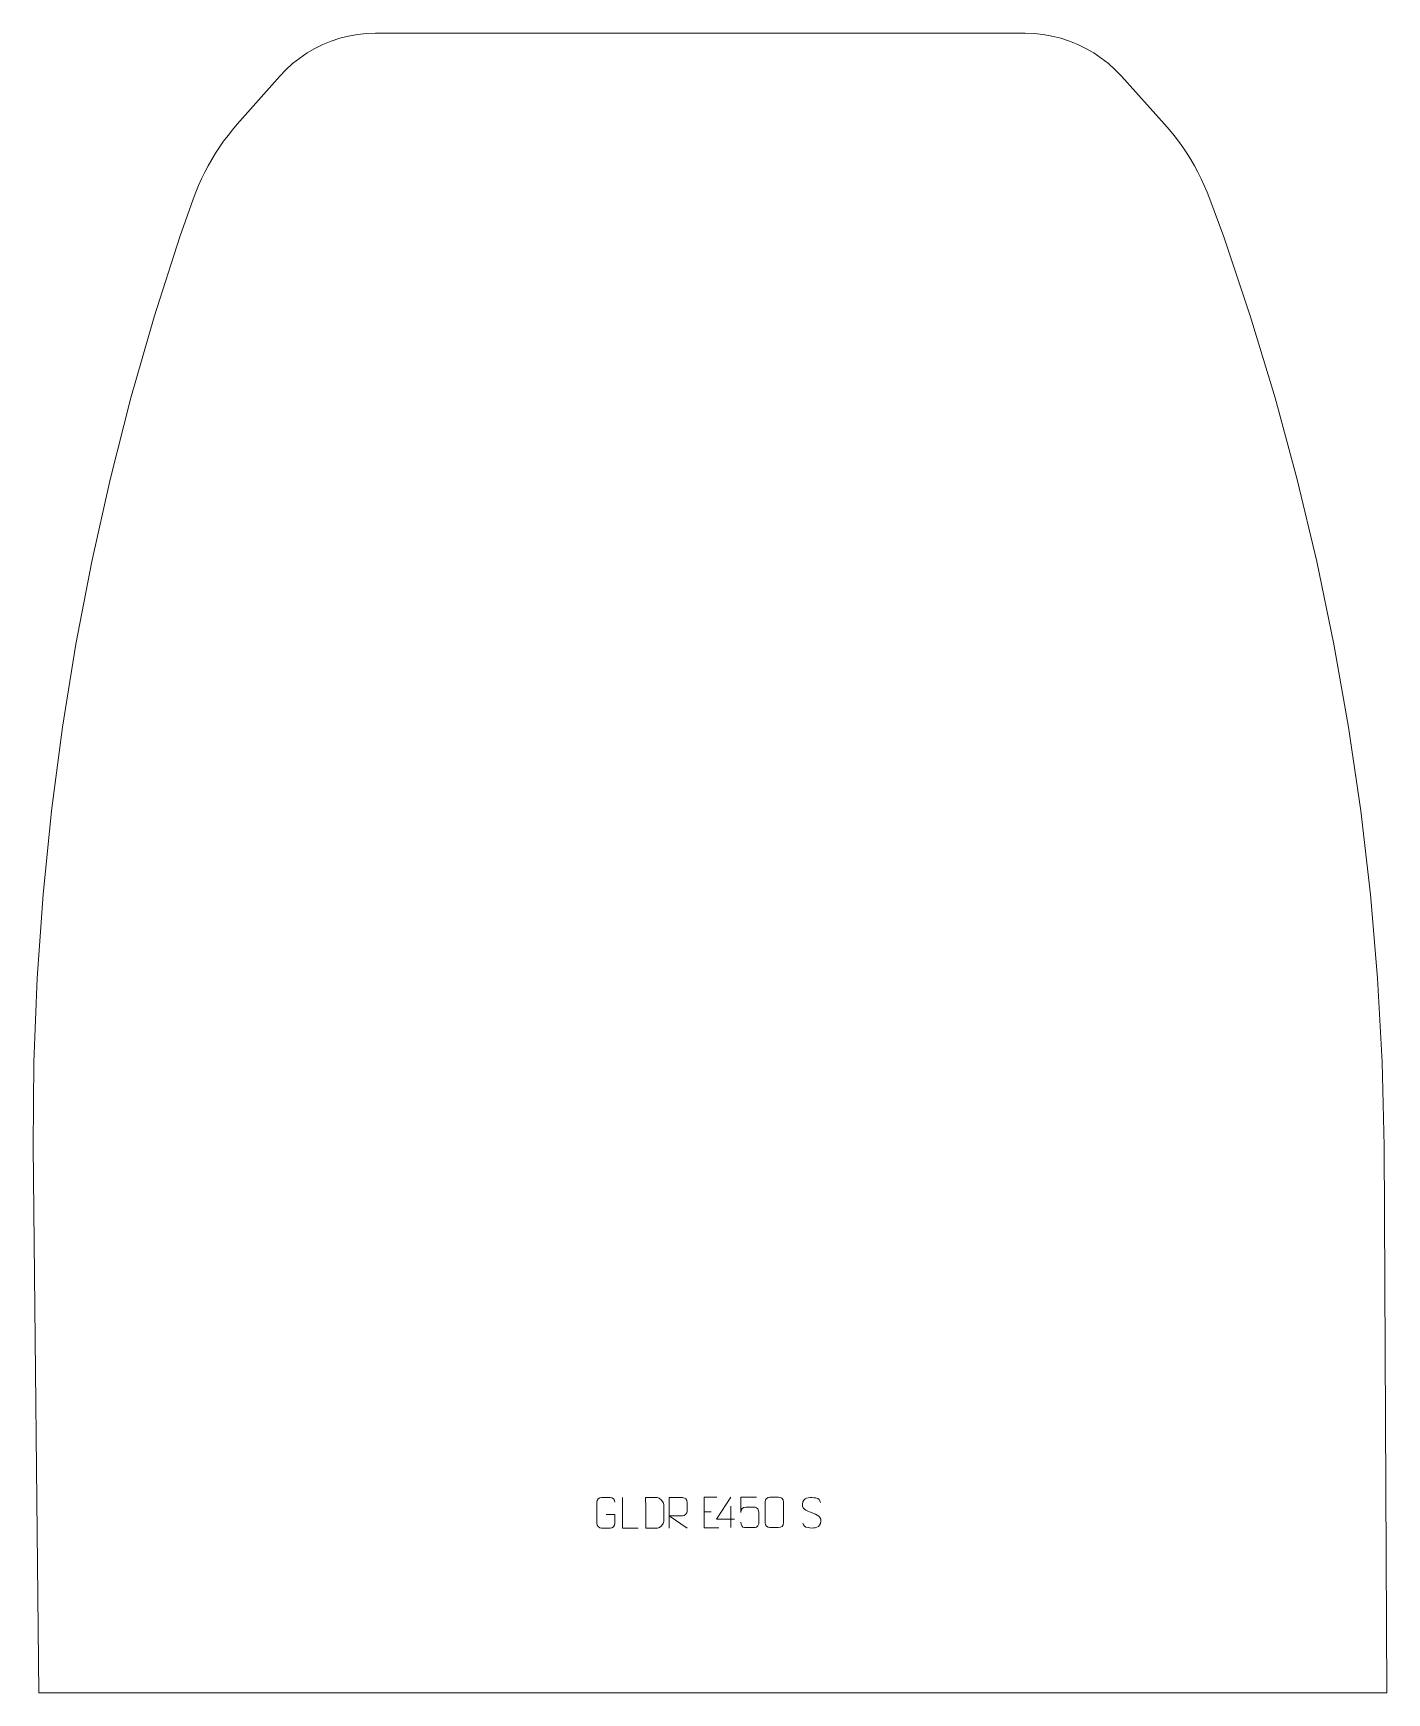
# Model space of a CAD drawing. Header units: millimetres. Extents: x -545 to 563, y 492 to 1850.
import ezdxf

# ---------------------------------------------------------------- set-up
doc = ezdxf.new("R2010")
doc.units = ezdxf.units.MM
doc.header["$MEASUREMENT"] = 0
doc.layers.add('layer 1', color=7, linetype='Continuous')

msp = doc.modelspace()

# ---------------------------------------------------------------- linework, layer by layer
at = {"layer": 'layer 1', "color": 242, "lineweight": 9}
msp.add_open_spline([(561.012, 939.481), (561.012, 939.481), (563.2027, 492.1441), (563.2027, 492.1441), (563.2027, 492.1441), (563.2027, 492.1441), (-540.0465, 492.1441), (-540.0465, 492.1441), (-540.0465, 492.1441), (-540.0465, 492.1441), (-544.5985, 939.481), (-544.5985, 939.481), (-544.5985, 939.481), (-544.5985, 939.481), (-543.9412, 1008.1926), (-543.9412, 1008.1926), (-543.9412, 1008.1926), (-543.9412, 1008.1926), (-541.2223, 1076.8756), (-541.2223, 1076.8756), (-541.2223, 1076.8756), (-541.2223, 1076.8756), (-536.4359, 1145.4694), (-536.4359, 1145.4694), (-536.4359, 1145.4694), (-536.4359, 1145.4694), (-529.5889, 1213.9122), (-529.5889, 1213.9122), (-529.5889, 1213.9122), (-529.5889, 1213.9122), (-520.685, 1282.1378), (-520.685, 1282.1378), (-520.685, 1282.1378), (-520.685, 1282.1378), (-509.7278, 1350.0897), (-509.7278, 1350.0897), (-509.7278, 1350.0897), (-509.7278, 1350.0897), (-496.7269, 1417.7012), (-496.7269, 1417.7012), (-496.7269, 1417.7012), (-496.7269, 1417.7012), (-481.6935, 1484.9138), (-481.6935, 1484.9138), (-481.6935, 1484.9138), (-481.6935, 1484.9138), (-464.6367, 1551.6628), (-464.6367, 1551.6628), (-464.6367, 1551.6628), (-464.6367, 1551.6628), (-445.5731, 1617.8864), (-445.5731, 1617.8864), (-445.5731, 1617.8864), (-445.5731, 1617.8864), (-424.5154, 1683.5264), (-424.5154, 1683.5264), (-424.5154, 1683.5264), (-424.5154, 1683.5264), (-413.5785, 1714.3864), (-413.5785, 1714.3864), (-413.5785, 1714.3864), (-413.5785, 1714.3864), (-411.498, 1719.9717), (-411.498, 1719.9717), (-411.498, 1719.9717), (-411.498, 1719.9717), (-409.2423, 1725.4857), (-409.2423, 1725.4857), (-409.2423, 1725.4857), (-409.2423, 1725.4857), (-406.8105, 1730.9226), (-406.8105, 1730.9226), (-406.8105, 1730.9226), (-406.8105, 1730.9226), (-404.2095, 1736.279), (-404.2095, 1736.279), (-404.2095, 1736.279), (-404.2095, 1736.279), (-401.4372, 1741.5481), (-401.4372, 1741.5481), (-401.4372, 1741.5481), (-401.4372, 1741.5481), (-398.5004, 1746.723), (-398.5004, 1746.723), (-398.5004, 1746.723), (-398.5004, 1746.723), (-395.3997, 1751.8019), (-395.3997, 1751.8019), (-395.3997, 1751.8019), (-395.3997, 1751.8019), (-392.1394, 1756.7765), (-392.1394, 1756.7765), (-392.1394, 1756.7765), (-392.1394, 1756.7765), (-388.722, 1761.642), (-388.722, 1761.642), (-388.722, 1761.642), (-388.722, 1761.642), (-385.1507, 1766.3959), (-385.1507, 1766.3959), (-385.1507, 1766.3959), (-385.1507, 1766.3959), (-381.4306, 1771.0319), (-381.4306, 1771.0319), (-381.4306, 1771.0319), (-381.4306, 1771.0319), (-377.563, 1775.5442), (-377.563, 1775.5442), (-377.563, 1775.5442), (-377.563, 1775.5442), (-342.7946, 1814.8307), (-342.7946, 1814.8307), (-342.7946, 1814.8307), (-342.7946, 1814.8307), (-337.7137, 1820.1803), (-337.7137, 1820.1803), (-337.7137, 1820.1803), (-337.7137, 1820.1803), (-332.2701, 1825.1563), (-332.2701, 1825.1563), (-332.2701, 1825.1563), (-332.2701, 1825.1563), (-326.4912, 1829.7341), (-326.4912, 1829.7341), (-326.4912, 1829.7341), (-326.4912, 1829.7341), (-320.4038, 1833.8943), (-320.4038, 1833.8943), (-320.4038, 1833.8943), (-320.4038, 1833.8943), (-314.0399, 1837.613), (-314.0399, 1837.613), (-314.0399, 1837.613), (-314.0399, 1837.613), (-307.4291, 1840.8747), (-307.4291, 1840.8747), (-307.4291, 1840.8747), (-307.4291, 1840.8747), (-300.6043, 1843.6606), (-300.6043, 1843.6606), (-300.6043, 1843.6606), (-300.6043, 1843.6606), (-293.6001, 1845.9604), (-293.6001, 1845.9604), (-293.6001, 1845.9604), (-293.6001, 1845.9604), (-286.447, 1847.7591), (-286.447, 1847.7591), (-286.447, 1847.7591), (-286.447, 1847.7591), (-279.1822, 1849.0514), (-279.1822, 1849.0514), (-279.1822, 1849.0514), (-279.1822, 1849.0514), (-271.8409, 1849.828), (-271.8409, 1849.828), (-271.8409, 1849.828), (-271.8409, 1849.828), (-264.4602, 1850.088), (-264.4602, 1850.088), (-264.4602, 1850.088), (-264.4602, 1850.088), (267.1524, 1850.088), (267.1524, 1850.088), (267.1524, 1850.088), (267.1524, 1850.088), (274.5384, 1849.828), (274.5384, 1849.828), (274.5384, 1849.828), (274.5384, 1849.828), (281.8899, 1849.0514), (281.8899, 1849.0514), (281.8899, 1849.0514), (281.8899, 1849.0514), (289.175, 1847.7591), (289.175, 1847.7591), (289.175, 1847.7591), (289.175, 1847.7591), (296.3539, 1845.9604), (296.3539, 1845.9604), (296.3539, 1845.9604), (296.3539, 1845.9604), (303.3945, 1843.6606), (303.3945, 1843.6606), (303.3945, 1843.6606), (303.3945, 1843.6606), (310.2619, 1840.8747), (310.2619, 1840.8747), (310.2619, 1840.8747), (310.2619, 1840.8747), (316.9203, 1837.613), (316.9203, 1837.613), (316.9203, 1837.613), (316.9203, 1837.613), (323.3409, 1833.8943), (323.3409, 1833.8943), (323.3409, 1833.8943), (323.3409, 1833.8943), (329.4899, 1829.7341), (329.4899, 1829.7341), (329.4899, 1829.7341), (329.4899, 1829.7341), (335.3372, 1825.1563), (335.3372, 1825.1563), (335.3372, 1825.1563), (335.3372, 1825.1563), (340.8561, 1820.1803), (340.8561, 1820.1803), (340.8561, 1820.1803), (340.8561, 1820.1803), (346.0189, 1814.8307), (346.0189, 1814.8307), (346.0189, 1814.8307), (346.0189, 1814.8307), (381.3796, 1775.5442), (381.3796, 1775.5442), (381.3796, 1775.5442), (381.3796, 1775.5442), (385.3137, 1771.0319), (385.3137, 1771.0319), (385.3137, 1771.0319), (385.3137, 1771.0319), (389.1042, 1766.3959), (389.1042, 1766.3959), (389.1042, 1766.3959), (389.1042, 1766.3959), (392.7477, 1761.642), (392.7477, 1761.642), (392.7477, 1761.642), (392.7477, 1761.642), (396.2389, 1756.7765), (396.2389, 1756.7765), (396.2389, 1756.7765), (396.2389, 1756.7765), (399.5739, 1751.8019), (399.5739, 1751.8019), (399.5739, 1751.8019), (399.5739, 1751.8019), (402.7502, 1746.723), (402.7502, 1746.723), (402.7502, 1746.723), (402.7502, 1746.723), (405.7656, 1741.5481), (405.7656, 1741.5481), (405.7656, 1741.5481), (405.7656, 1741.5481), (408.6164, 1736.279), (408.6164, 1736.279), (408.6164, 1736.279), (408.6164, 1736.279), (411.3, 1730.9226), (411.3, 1730.9226), (411.3, 1730.9226), (411.3, 1730.9226), (413.8118, 1725.4857), (413.8118, 1725.4857), (413.8118, 1725.4857), (413.8118, 1725.4857), (416.1513, 1719.9717), (416.1513, 1719.9717), (416.1513, 1719.9717), (416.1513, 1719.9717), (418.3158, 1714.3864), (418.3158, 1714.3864), (418.3158, 1714.3864), (418.3158, 1714.3864), (429.7169, 1683.5264), (429.7169, 1683.5264), (429.7169, 1683.5264), (429.7169, 1683.5264), (451.7648, 1617.8864), (451.7648, 1617.8864), (451.7648, 1617.8864), (451.7648, 1617.8864), (471.8266, 1551.6628), (471.8266, 1551.6628), (471.8266, 1551.6628), (471.8266, 1551.6628), (489.889, 1484.9138), (489.889, 1484.9138), (489.889, 1484.9138), (489.889, 1484.9138), (505.9358, 1417.7012), (505.9358, 1417.7012), (505.9358, 1417.7012), (505.9358, 1417.7012), (519.9549, 1350.0897), (519.9549, 1350.0897), (519.9549, 1350.0897), (519.9549, 1350.0897), (531.9357, 1282.1378), (531.9357, 1282.1378), (531.9357, 1282.1378), (531.9357, 1282.1378), (541.8679, 1213.9122), (541.8679, 1213.9122), (541.8679, 1213.9122), (541.8679, 1213.9122), (549.7467, 1145.4694), (549.7467, 1145.4694), (549.7467, 1145.4694), (549.7467, 1145.4694), (555.5668, 1076.8756), (555.5668, 1076.8756), (555.5668, 1076.8756), (555.5668, 1076.8756), (559.3214, 1008.1926), (559.3214, 1008.1926), (559.3214, 1008.1926), (559.3214, 1008.1926), (561.012, 939.481), (561.012, 939.481)], degree=3, knots=[0, 0, 0, 0, 0.012658228, 0.012658228, 0.012658228, 0.012658228, 0.025316456, 0.025316456, 0.025316456, 0.025316456, 0.037974684, 0.037974684, 0.037974684, 0.037974684, 0.050632911, 0.050632911, 0.050632911, 0.050632911, 0.063291139, 0.063291139, 0.063291139, 0.063291139, 0.075949367, 0.075949367, 0.075949367, 0.075949367, 0.088607595, 0.088607595, 0.088607595, 0.088607595, 0.101265823, 0.101265823, 0.101265823, 0.101265823, 0.113924051, 0.113924051, 0.113924051, 0.113924051, 0.126582278, 0.126582278, 0.126582278, 0.126582278, 0.139240506, 0.139240506, 0.139240506, 0.139240506, 0.151898734, 0.151898734, 0.151898734, 0.151898734, 0.164556962, 0.164556962, 0.164556962, 0.164556962, 0.17721519, 0.17721519, 0.17721519, 0.17721519, 0.189873418, 0.189873418, 0.189873418, 0.189873418, 0.202531646, 0.202531646, 0.202531646, 0.202531646, 0.215189873, 0.215189873, 0.215189873, 0.215189873, 0.227848101, 0.227848101, 0.227848101, 0.227848101, 0.240506329, 0.240506329, 0.240506329, 0.240506329, 0.253164557, 0.253164557, 0.253164557, 0.253164557, 0.265822785, 0.265822785, 0.265822785, 0.265822785, 0.278481013, 0.278481013, 0.278481013, 0.278481013, 0.291139241, 0.291139241, 0.291139241, 0.291139241, 0.303797468, 0.303797468, 0.303797468, 0.303797468, 0.316455696, 0.316455696, 0.316455696, 0.316455696, 0.329113924, 0.329113924, 0.329113924, 0.329113924, 0.341772152, 0.341772152, 0.341772152, 0.341772152, 0.35443038, 0.35443038, 0.35443038, 0.35443038, 0.367088608, 0.367088608, 0.367088608, 0.367088608, 0.379746835, 0.379746835, 0.379746835, 0.379746835, 0.392405063, 0.392405063, 0.392405063, 0.392405063, 0.405063291, 0.405063291, 0.405063291, 0.405063291, 0.417721519, 0.417721519, 0.417721519, 0.417721519, 0.430379747, 0.430379747, 0.430379747, 0.430379747, 0.443037975, 0.443037975, 0.443037975, 0.443037975, 0.455696203, 0.455696203, 0.455696203, 0.455696203, 0.46835443, 0.46835443, 0.46835443, 0.46835443, 0.481012658, 0.481012658, 0.481012658, 0.481012658, 0.493670886, 0.493670886, 0.493670886, 0.493670886, 0.506329114, 0.506329114, 0.506329114, 0.506329114, 0.518987342, 0.518987342, 0.518987342, 0.518987342, 0.53164557, 0.53164557, 0.53164557, 0.53164557, 0.544303797, 0.544303797, 0.544303797, 0.544303797, 0.556962025, 0.556962025, 0.556962025, 0.556962025, 0.569620253, 0.569620253, 0.569620253, 0.569620253, 0.582278481, 0.582278481, 0.582278481, 0.582278481, 0.594936709, 0.594936709, 0.594936709, 0.594936709, 0.607594937, 0.607594937, 0.607594937, 0.607594937, 0.620253165, 0.620253165, 0.620253165, 0.620253165, 0.632911392, 0.632911392, 0.632911392, 0.632911392, 0.64556962, 0.64556962, 0.64556962, 0.64556962, 0.658227848, 0.658227848, 0.658227848, 0.658227848, 0.670886076, 0.670886076, 0.670886076, 0.670886076, 0.683544304, 0.683544304, 0.683544304, 0.683544304, 0.696202532, 0.696202532, 0.696202532, 0.696202532, 0.708860759, 0.708860759, 0.708860759, 0.708860759, 0.721518987, 0.721518987, 0.721518987, 0.721518987, 0.734177215, 0.734177215, 0.734177215, 0.734177215, 0.746835443, 0.746835443, 0.746835443, 0.746835443, 0.759493671, 0.759493671, 0.759493671, 0.759493671, 0.772151899, 0.772151899, 0.772151899, 0.772151899, 0.784810127, 0.784810127, 0.784810127, 0.784810127, 0.797468354, 0.797468354, 0.797468354, 0.797468354, 0.810126582, 0.810126582, 0.810126582, 0.810126582, 0.82278481, 0.82278481, 0.82278481, 0.82278481, 0.835443038, 0.835443038, 0.835443038, 0.835443038, 0.848101266, 0.848101266, 0.848101266, 0.848101266, 0.860759494, 0.860759494, 0.860759494, 0.860759494, 0.873417722, 0.873417722, 0.873417722, 0.873417722, 0.886075949, 0.886075949, 0.886075949, 0.886075949, 0.898734177, 0.898734177, 0.898734177, 0.898734177, 0.911392405, 0.911392405, 0.911392405, 0.911392405, 0.924050633, 0.924050633, 0.924050633, 0.924050633, 0.936708861, 0.936708861, 0.936708861, 0.936708861, 0.949367089, 0.949367089, 0.949367089, 0.949367089, 0.962025316, 0.962025316, 0.962025316, 0.962025316, 0.974683544, 0.974683544, 0.974683544, 0.974683544, 1, 1, 1, 1], dxfattribs=at)
at = {"layer": 'layer 1', "color": 250, "lineweight": 9}
for points, knots in [([(-75.6433, 637.9655), (-75.6433, 637.9655), (-68.4752, 637.9655), (-68.4752, 637.9655), (-68.4752, 637.9655), (-68.4752, 637.9655), (-68.4752, 630.7974), (-68.4752, 630.7974), (-68.4752, 630.7974), (-68.6149, 628.474), (-70.2921, 626.9944), (-72.4399, 626.9836), (-72.4399, 626.9836), (-74.7717, 626.984), (-77.1037, 626.984), (-79.4352, 626.9836), (-79.4352, 626.9836), (-81.3601, 626.8782), (-83.3323, 628.7627), (-83.3211, 630.78), (-83.3211, 630.78), (-83.3207, 636.5501), (-83.3207, 642.3198), (-83.3211, 648.0891), (-83.3211, 648.0891), (-83.3169, 650.2272), (-81.5701, 651.9464), (-79.4178, 651.933), (-79.4178, 651.933), (-77.0921, 651.933), (-74.766, 651.933), (-72.4399, 651.933), (-72.4399, 651.933), (-70.4932, 651.9684), (-68.5018, 650.4769), (-68.4752, 648.0392)], [0, 0, 0, 0, 0.1, 0.1, 0.1, 0.1, 0.2, 0.2, 0.2, 0.2, 0.3, 0.3, 0.3, 0.3, 0.4, 0.4, 0.4, 0.4, 0.5, 0.5, 0.5, 0.5, 0.6, 0.6, 0.6, 0.6, 0.7, 0.7, 0.7, 0.7, 0.8, 0.8, 0.8, 0.8, 1, 1, 1, 1]), ([(-49.4237, 626.9797), (-49.4237, 626.9797), (-62.3728, 626.9797), (-62.3728, 626.9797), (-62.3728, 626.9797), (-62.3728, 626.9797), (-62.3728, 651.9333), (-62.3728, 651.9333)], [0, 0, 0, 0, 0.333333333, 0.333333333, 0.333333333, 0.333333333, 1, 1, 1, 1]), ([(-43.2904, 626.9729), (-40.9586, 626.9733), (-36.0084, 626.9493), (-33.6769, 626.949), (-33.6769, 626.949), (-31.7519, 626.8436), (-28.4333, 630.3852), (-28.4445, 632.4025), (-28.4445, 632.4025), (-28.4449, 638.1726), (-28.4449, 640.3423), (-28.4445, 646.1116), (-28.4445, 646.1116), (-28.4488, 648.2497), (-31.8233, 651.9098), (-33.9757, 651.8963), (-33.9757, 651.8963), (-36.3014, 651.8963), (-41.0257, 651.8963), (-43.3518, 651.8963), (-43.3518, 651.8963), (-43.3514, 646.1494), (-43.2901, 632.7202), (-43.2904, 626.9729)], [0, 0, 0, 0, 0.142857143, 0.142857143, 0.142857143, 0.142857143, 0.285714286, 0.285714286, 0.285714286, 0.285714286, 0.428571429, 0.428571429, 0.428571429, 0.428571429, 0.571428571, 0.571428571, 0.571428571, 0.571428571, 0.714285714, 0.714285714, 0.714285714, 0.714285714, 1, 1, 1, 1]), ([(-24.0612, 626.8734), (-24.0612, 626.8734), (-24.0612, 651.8269), (-24.0612, 651.8269), (-24.0612, 651.8269), (-20.4664, 651.8269), (-16.8709, 651.8269), (-13.2757, 651.8269), (-13.2757, 651.8269), (-10.9504, 651.7892), (-9.3931, 650.2992), (-9.3972, 647.9328), (-9.3972, 647.9328), (-9.3976, 645.8973), (-9.3976, 642.8379), (-9.3972, 640.8019), (-9.3972, 640.8019), (-9.4037, 638.9264), (-11.216, 636.9846), (-13.2255, 636.9655), (-13.2255, 636.9655), (-13.2255, 636.9655), (-24.0612, 636.9655), (-24.0612, 636.9655), (-24.0612, 636.9655), (-24.0612, 636.9655), (-9.4065, 626.8734), (-9.4065, 626.8734)], [0, 0, 0, 0, 0.125, 0.125, 0.125, 0.125, 0.25, 0.25, 0.25, 0.25, 0.375, 0.375, 0.375, 0.375, 0.5, 0.5, 0.5, 0.5, 0.625, 0.625, 0.625, 0.625, 0.75, 0.75, 0.75, 0.75, 1, 1, 1, 1]), ([(14.9977, 652.2155), (14.9977, 652.2155), (4.4917, 652.2155), (4.4917, 652.2155), (4.4917, 652.2155), (4.4917, 652.2155), (4.4917, 627.2619), (4.4917, 627.2619), (4.4917, 627.2619), (4.4917, 627.2619), (16.6232, 627.2619), (16.6232, 627.2619)], [0, 0, 0, 0, 0.25, 0.25, 0.25, 0.25, 0.5, 0.5, 0.5, 0.5, 1, 1, 1, 1]), ([(29.3366, 634.2194), (29.3366, 634.2194), (14.5149, 634.2194), (14.5149, 634.2194), (14.5149, 634.2194), (14.5149, 634.2194), (26.3925, 652.2899), (26.3925, 652.2899)], [0, 0, 0, 0, 0.333333333, 0.333333333, 0.333333333, 0.333333333, 1, 1, 1, 1]), ([(47.3199, 652.2576), (47.3199, 652.2576), (34.4682, 652.2576), (34.4682, 652.2576), (34.4682, 652.2576), (34.4685, 648.027), (34.4685, 643.7961), (34.4682, 639.5649), (34.4682, 639.5649), (34.4679, 642.875), (36.0989, 643.9468), (38.9109, 644.0073), (38.9109, 644.0073), (41.3505, 644.0076), (43.79, 644.0076), (46.2292, 644.0073), (46.2292, 644.0073), (47.879, 644.0141), (49.3539, 641.6336), (49.3824, 639.5649), (49.3824, 639.5649), (49.3821, 636.9776), (49.3821, 634.39), (49.3824, 631.8023), (49.3824, 631.8023), (49.4286, 629.8429), (47.9292, 627.4066), (46.3033, 627.3481), (46.3033, 627.3481), (44.3468, 627.3484), (39.4518, 627.3484), (37.4948, 627.3481), (37.4948, 627.3481), (35.6493, 627.3393), (34.5422, 629.3041), (34.5214, 631.8552)], [0, 0, 0, 0, 0.1, 0.1, 0.1, 0.1, 0.2, 0.2, 0.2, 0.2, 0.3, 0.3, 0.3, 0.3, 0.4, 0.4, 0.4, 0.4, 0.5, 0.5, 0.5, 0.5, 0.6, 0.6, 0.6, 0.6, 0.7, 0.7, 0.7, 0.7, 0.8, 0.8, 0.8, 0.8, 1, 1, 1, 1]), ([(58.3451, 652.3021), (60.7112, 652.3021), (63.0777, 652.3021), (65.4442, 652.3021), (65.4442, 652.3021), (67.4247, 652.3377), (69.4507, 650.8434), (69.4778, 648.4013), (69.4778, 648.4013), (69.4774, 642.6439), (69.4774, 636.8861), (69.4778, 631.1279), (69.4778, 631.1279), (69.3357, 628.8003), (67.6293, 627.318), (65.4442, 627.3072), (65.4442, 627.3072), (63.0718, 627.3076), (60.6994, 627.3076), (58.3274, 627.3072), (58.3274, 627.3072), (56.3689, 627.2016), (54.3625, 629.0895), (54.3739, 631.1105), (54.3739, 631.1105), (54.3743, 636.8911), (54.3743, 642.6714), (54.3739, 648.4512), (54.3739, 648.4512), (54.3782, 650.5932), (56.1553, 652.3157), (58.3451, 652.3021)], [0, 0, 0, 0, 0.111111111, 0.111111111, 0.111111111, 0.111111111, 0.222222222, 0.222222222, 0.222222222, 0.222222222, 0.333333333, 0.333333333, 0.333333333, 0.333333333, 0.444444444, 0.444444444, 0.444444444, 0.444444444, 0.555555556, 0.555555556, 0.555555556, 0.555555556, 0.666666667, 0.666666667, 0.666666667, 0.666666667, 0.777777778, 0.777777778, 0.777777778, 0.777777778, 1, 1, 1, 1]), ([(92.4701, 639.6249), (88.2218, 641.0953), (83.3137, 642.8911), (85.3188, 648.4114), (85.3188, 648.4114), (86.8223, 652.5513), (92.0359, 652.1628), (95.6395, 651.5617), (95.6395, 651.5617), (98.5001, 651.0845), (99.3648, 649.8713), (99.6754, 647.7872)], [0, 0, 0, 0, 0.25, 0.25, 0.25, 0.25, 0.5, 0.5, 0.5, 0.5, 1, 1, 1, 1]), ([(92.4701, 639.6248), (96.4887, 637.9781), (101.5182, 636.0898), (99.6842, 630.7295), (99.6842, 630.7295), (98.2244, 626.4631), (93.3136, 626.7198), (89.5875, 627.2745), (89.5875, 627.2745), (86.8375, 627.6843), (85.6166, 628.8978), (85.2386, 631.01)], [0, 0, 0, 0, 0.25, 0.25, 0.25, 0.25, 0.5, 0.5, 0.5, 0.5, 1, 1, 1, 1])]:
    msp.add_open_spline(points, degree=3, knots=knots, dxfattribs=at)
for points in [[(4.4917, 640.3358), (4.4917, 640.3358), (10.3413, 640.3358), (10.3413, 640.3358)], [(26.3925, 644.9805), (26.3925, 644.9805), (26.3925, 627.3158), (26.3925, 627.3158)]]:
    msp.add_open_spline(points, degree=3, dxfattribs=at)

doc.saveas('drawing.dxf')
